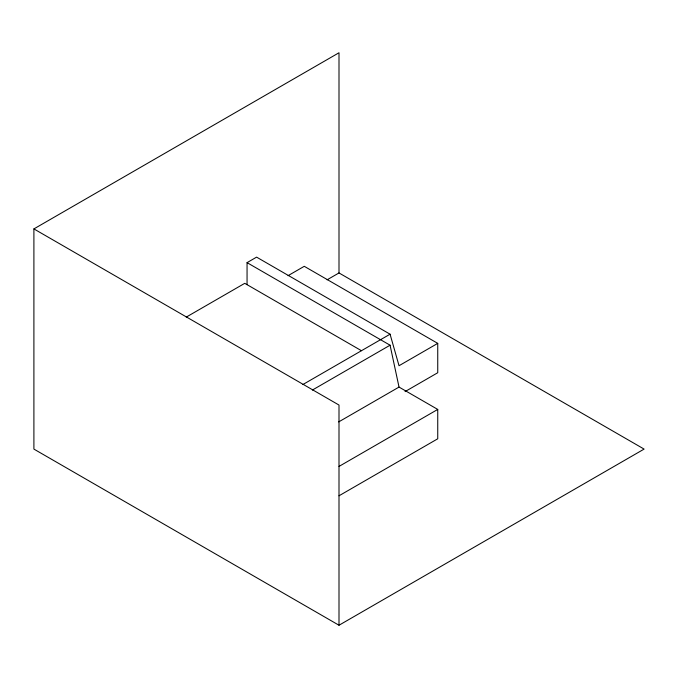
<?xml version="1.0" encoding="UTF-8"?>
<svg xmlns="http://www.w3.org/2000/svg" width="678" height="678" viewBox="0 0 678 678"><rect width="100%" height="100%" fill="white"/><g stroke="black" fill="none" stroke-linecap="round" stroke-linejoin="round"><path stroke-width="1.02" d="M33.9 228.91L339 52.757L339 272.946L644.1 449.09L339 625.243L33.9 449.09L33.9 228.91L339 405.054L339 625.243M247.055 284.658L247.055 262.64L256.589 257.132L390.07 334.195L399.028 365.722L437.742 343.373L437.742 372.731L405.054 391.604M186.238 317.109L244.75 283.328L361.399 350.67M288.057 275.666L304.261 266.31L437.742 343.373M327.093 279.819L339 272.946M302.82 384.57L390.07 334.195M312.355 390.07L390.07 345.204L399.028 387.079L437.742 409.427L437.742 438.785L339 495.796M338.686 421.911L399.028 387.079M339 466.43L437.742 409.427M247.055 262.64L390.07 345.204"/></g></svg>
